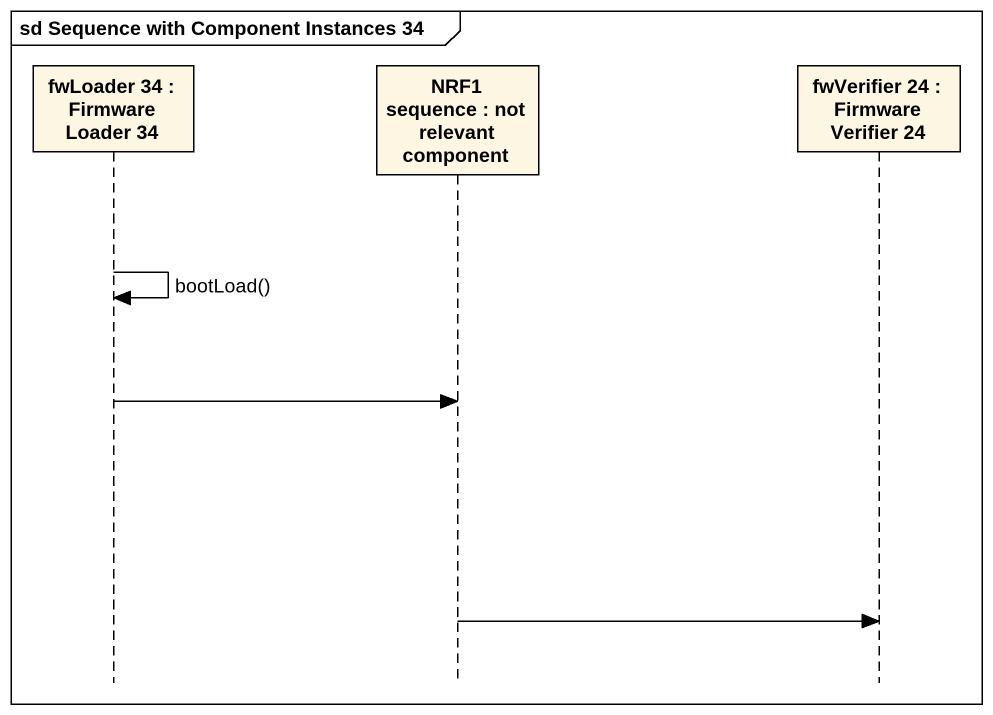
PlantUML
@startuml
mainframe sd Sequence with Component Instances 34
hide footbox
participant "fwLoader 34 : Firmware Loader 34" as fwLoader_34
participant "NRF1 sequence : not relevant component" as NRF1_sequence
participant "fwVerifier 24 : Firmware Verifier 24" as fwVerifier_24

fwLoader_34 -> fwLoader_34 : bootLoad()
fwLoader_34 -> NRF1_sequence
NRF1_sequence -> fwVerifier_24
@enduml
